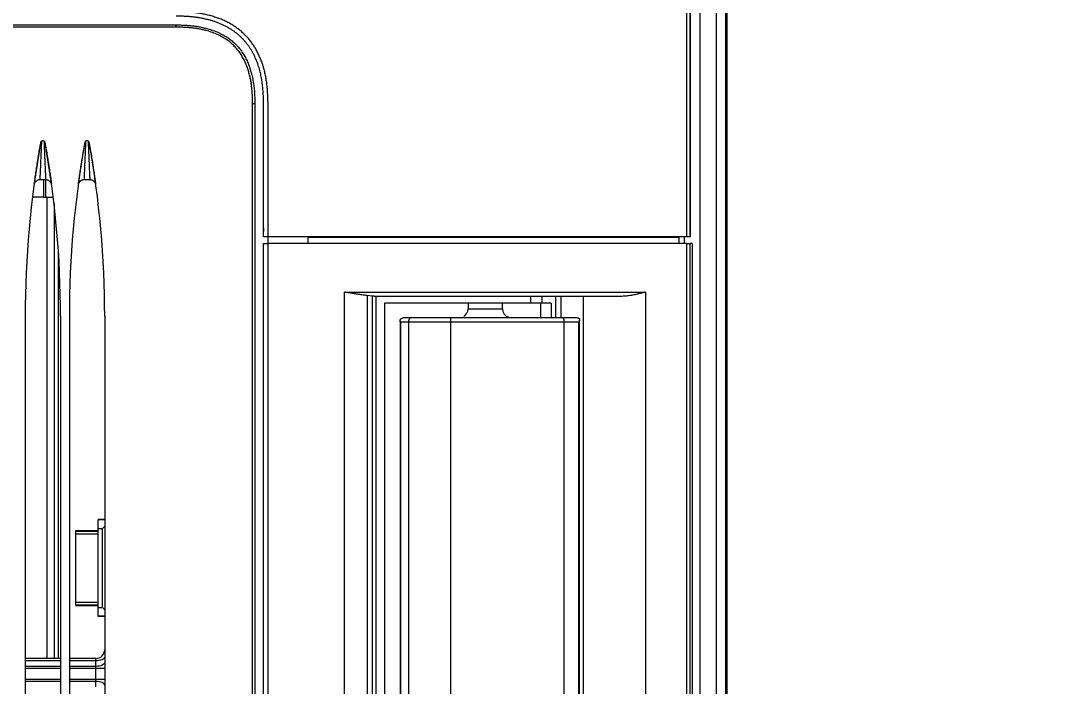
# Model space of a CAD drawing. Header units: metres. Extents: x -101133.8 to -101066.7, y -24899.3 to -24824.7.
# Drawn here: x -101102.6795 to -101102.4441, y -24833.5643 to -24833.4136 of the extents above; entities that cross this region are included whole.
import ezdxf

# ---------------------------------------------------------------- set-up
doc = ezdxf.new("R2010")
doc.units = ezdxf.units.M
doc.header["$LTSCALE"] = 0.2
doc.header["$PDSIZE"] = -5
doc.layers.add('CMT-COTATION DIVERS', color=1, linetype='Continuous')
doc.layers.add('CMT-CVC-MATERIEL', color=30, linetype='Continuous')
doc.styles.get("Standard").update_dxf_attribs({"font": 'arial.ttf'})
doc.dimstyles.get("Standard").update_dxf_attribs({"dimtxt": 0.18, "dimasz": 0.18, "dimexe": 0.18, "dimexo": 0.0625, "dimgap": 0.09, "dimtad": 0, "dimtih": 1, "dimtoh": 1, "dimdec": 4, "dimzin": 0, "dimdsep": 46, "dimtxsty": 'Standard', "dimcen": 0.09, "dimadec": 0, "dimazin": 0, "dimtfac": 1, "dimtdec": 4, "dimtofl": 0, "dimtmove": 0, "dimatfit": 3, "dimfxl": 1, "dimtolj": 1, "dimtzin": 0, "dimarcsym": 0})

# ---------------------------------------------------------------- blocks, each defined once
blk = doc.blocks.new('Cassette 600x600')
at = {"linetype": 'Continuous', "lineweight": 13}
for p, q in [((-20078.23, 72.81), (-20078.23, 443.21)), ((-20077.73, 443.21), (-20077.73, 72.81)), ((-20143.73, 107.01), (-20417.73, 107.01)), ((-20226.44, 99.01), (-20226.44, 107.01)), ((-20225.99, 99.01), (-20225.99, 107.01)), ((-20223.47, 99.01), (-20223.47, 107.01)), ((-20223.02, 99.01), (-20223.02, 107.01)), ((-20221.78, 99.01), (-20221.78, 107.01)), ((-20221.23, 99.01), (-20221.23, 107.01)), ((-20116.73, 102.83), (-20116.73, 105.36)), ((-20112.74, 103.7), (-20112.73, 103.53)), ((-20112.23, 104.73), (-20112.23, 104.76)), ((-20105.73, 103.7), (-20105.73, 103.74)), ((-20116.73, 102.1), (-20221.23, 102.1)), ((-20112.73, 102.83), (-20116.73, 102.83)), ((-20116.73, 102.83), (-20116.73, 102.42)), ((-20116.73, 102.42), (-20116.73, 100.65)), ((-20112.73, 102.42), (-20116.73, 102.42)), ((-20112.73, 102.48), (-20112.74, 102.31)), ((-20105.73, 102.27), (-20105.73, 102.31)), ((-20143.73, 99.01), (-20417.73, 99.01)), ((-20118.18, 100.48), (-20221.23, 100.48)), ((-20128.82, 99.51), (-20221.23, 99.51)), ((-20143.73, 97.01), (-20417.73, 97.01)), ((-20226.44, 91.01), (-20226.44, 97.01)), ((-20225.99, 91.01), (-20225.99, 97.01)), ((-20223.47, 91.01), (-20223.47, 97.01)), ((-20223.02, 91.01), (-20223.02, 97.01)), ((-20221.78, 91.01), (-20221.78, 97.01)), ((-20221.23, 91.01), (-20221.23, 97.01)), ((-20209.23, 95.54), (-20192.23, 95.54)), ((-20209.23, 95.54), (-20209.23, 90.51)), ((-20209.05, 95.54), (-20209.05, 90.51)), ((-20208.48, 95.54), (-20208.48, 90.51)), ((-20192.98, 95.54), (-20192.98, 90.51)), ((-20192.41, 95.54), (-20192.41, 90.51)), ((-20192.23, 95.54), (-20192.23, 90.51)), ((-20112.74, 93.7), (-20112.73, 93.53)), ((-20112.73, 92.48), (-20112.74, 92.31)), ((-20105.73, 93.7), (-20105.73, 93.74)), ((-20105.73, 92.27), (-20105.73, 92.31)), ((-20227.68, 91.01), (-20226.44, 91.01)), ((-20226.84, 89.34), (-20226.7, 89.59)), ((-20226.7, 89.59), (-20226.59, 89.89)), ((-20226.59, 89.89), (-20226.51, 90.24)), ((-20226.51, 90.24), (-20226.46, 90.61)), ((-20226.46, 90.61), (-20226.44, 91.01)), ((-20226.44, 91.01), (-20225.99, 91.01)), ((-20225.99, 89.01), (-20225.99, 91.01)), ((-20225.99, 91.01), (-20223.47, 91.01)), ((-20223.47, 89.01), (-20223.47, 91.01)), ((-20223.47, 91.01), (-20223.02, 91.01)), ((-20223.02, 91.01), (-20221.78, 91.01)), ((-20223, 90.61), (-20223.02, 91.01)), ((-20222.95, 90.24), (-20223, 90.61)), ((-20222.87, 89.89), (-20222.95, 90.24)), ((-20222.76, 89.59), (-20222.87, 89.89)), ((-20222.62, 89.34), (-20222.76, 89.59)), ((-20221.78, 91.01), (-20221.23, 91.01)), ((-20221.77, 90.61), (-20221.78, 91.01)), ((-20221.71, 90.24), (-20221.77, 90.61)), ((-20221.63, 89.89), (-20221.71, 90.24)), ((-20221.52, 89.59), (-20221.63, 89.89)), ((-20221.39, 89.34), (-20221.52, 89.59)), ((-20211.73, 90.51), (-20209.23, 90.51)), ((-20211.73, 89.01), (-20211.73, 90.51)), ((-20211.63, 89.01), (-20211.63, 90.51)), ((-20210.18, 89.01), (-20209.66, 89.53)), ((-20209.66, 90.51), (-20209.66, 89.53)), ((-20209.66, 89.53), (-20191.8, 89.53)), ((-20209.23, 90.51), (-20209.05, 90.51)), ((-20209.05, 90.51), (-20208.48, 90.51)), ((-20208.48, 90.51), (-20192.98, 90.51)), ((-20192.98, 90.51), (-20192.41, 90.51)), ((-20192.41, 90.51), (-20192.23, 90.51)), ((-20192.23, 90.51), (-20189.73, 90.51)), ((-20191.8, 90.51), (-20191.8, 89.53)), ((-20191.8, 89.53), (-20191.28, 89.01)), ((-20189.83, 89.01), (-20189.83, 90.51)), ((-20189.73, 89.01), (-20189.73, 90.51)), ((-20143.73, 89.01), (-20417.73, 89.01)), ((-20227.34, 89.01), (-20227.16, 89.04)), ((-20227.16, 89.04), (-20226.99, 89.16)), ((-20226.99, 89.16), (-20226.84, 89.34)), ((-20222.47, 89.16), (-20222.62, 89.34)), ((-20222.3, 89.04), (-20222.47, 89.16)), ((-20222.12, 89.01), (-20222.3, 89.04)), ((-20221.23, 89.16), (-20221.39, 89.34)), ((-20221.06, 89.04), (-20221.23, 89.16)), ((-20220.89, 89.01), (-20221.06, 89.04)), ((-20078.23, 72.81), (-20077.73, 72.81)), ((-20465.93, 55.51), (-20095.53, 55.51)), ((-20095.53, 55.01), (-20465.93, 55.01)), ((-20095.53, 55.51), (-20095.53, 55.01)), ((-20434.23, 53.01), (-20127.23, 53.01)), ((-20434.23, 52.01), (-20127.23, 52.01)), ((-20127.23, 53.01), (-20127.23, 52.01)), ((-20127.23, -42.83), (-20127.23, 52.01)), ((-20127.23, 52.01), (-20125.73, 52.01)), ((-20125.73, 52.01), (-20125.73, 53.01)), ((-20125.73, 53.01), (-20116.53, 53.01)), ((-20125.73, 52.01), (-20095.53, 52.01)), ((-20125.73, -42.83), (-20125.73, 52.01)), ((-20123.73, 53.01), (-20124.51, 53.01)), ((-20116.53, 53.01), (-20095.53, 53.01)), ((-20125.83, 43.01), (-20127.23, 43.01)), ((-20125.83, 43.01), (-20125.83, -40.99)), ((-20423.23, 34.66), (-20138.23, 34.66)), ((-20138.23, 34.66), (-20138.23, -33.48)), ((-20139.04, 29.53), (-20422.42, 29.53)), ((-20422.32, 28.38), (-20139.14, 28.38)), ((-20139.14, 28.38), (-20139.04, 29.53)), ((-20139.23, 27.61), (-20422.23, 27.61)), ((-20139.23, -27.9), (-20139.23, 27.75)), ((-20140.73, 25.61), (-20420.73, 25.61)), ((-20140.73, -7.53), (-20140.73, 25.61)), ((-20144.77, 22.09), (-20416.69, 22.09)), ((-20145.03, 22.05), (-20416.43, 22.05)), ((-20145.03, 20.21), (-20145.03, 22.05)), ((-20144.04, 21.38), (-20144.03, 21.2)), ((-20144.03, 21.2), (-20144.03, 19.6)), ((-20145.03, 20.21), (-20416.43, 20.21)), ((-20145.03, 10.71), (-20145.03, 20.21)), ((-20144.03, 19.6), (-20144.03, 10.67)), ((-20145.03, 10.71), (-20416.43, 10.71)), ((-20145.03, -14.99), (-20145.03, 10.71)), ((-20144.03, 10.67), (-20144.03, -14.7)), ((-20140.73, 6.71), (-20142.03, 6.71)), ((-20142.03, 6.71), (-20142.03, -1.09)), ((-20142.03, -1.09), (-20140.73, -1.09)), ((-20140.73, -9.99), (-20140.73, -7.53)), ((-20140.73, -7.53), (-20139.23, -7.53)), ((-20140.73, -9.69), (-20144.03, -9.69)), ((-20139.23, -9.99), (-20140.73, -9.99)), ((-20140.73, -12.11), (-20140.73, -9.99)), ((-20140.73, -12.11), (-20144.03, -12.11)), ((-20139.23, -13.09), (-20144.03, -13.09)), ((-20145.03, -14.99), (-20416.43, -14.99)), ((-20145.03, -18.37), (-20145.03, -14.99)), ((-20139.23, -14.26), (-20144.03, -14.26)), ((-20144.03, -14.7), (-20144.03, -17.85)), ((-20416.95, -18.53), (-20144.51, -18.53)), ((-20416.43, -18.37), (-20145.03, -18.37)), ((-20144.03, -17.85), (-20144.04, -18.07)), ((-20422.23, -19.44), (-20139.23, -19.44)), ((-20138.23, -33.48), (-20423.23, -33.48)), ((-20125.83, -40.99), (-20127.23, -40.99)), ((-20127.23, -42.3), (-20125.73, -42.3)), ((-20125.73, -40.99), (-20125.83, -40.99)), ((-20434.23, -42.83), (-20127.23, -42.83)), ((-20127.23, -43.54), (-20434.23, -43.54)), ((-20127.23, -44), (-20434.23, -44)), ((-20127.23, -42.83), (-20127.23, -43.54)), ((-20127.23, -44), (-20127.23, -43.54)), ((-20125.73, -42.83), (-19988.84, -42.83)), ((-20125.73, -43.54), (-20125.73, -42.83)), ((-19988.84, -43.54), (-20125.73, -43.54)), ((-20125.73, -43.69), (-20125.73, -43.54)), ((-20125.73, -43.69), (-19987.53, -43.69)), ((-19987.53, -45.76), (-20573.93, -45.76)), ((-20573.93, -49.58), (-19987.53, -49.58)), ((-19987.53, -51.6), (-20573.93, -51.6)), ((-20573.93, -51.99), (-19987.53, -51.99))]:
    blk.add_line(p, q, dxfattribs=at)
for centre, radius, start, end in [((-20143.73, -115.49), 222.5, 79.8125, 90), ((-20143.73, 321.51), 222.5, 270, 280.1875), ((-20104.46, 103.01), 0.5, 280.1875, 79.8125), ((-20143.73, -125.49), 222.5, 79.8125, 90), ((-20143.73, 311.51), 222.5, 270, 280.1875), ((-20104.46, 93.01), 0.5, 280.1875, 79.8125), ((-20219.23, 91.01), 2, 180, 270), ((-20144.78, 3.31), 7.4, 84.1787, 91.9347), ((-20142.03, 8.71), 2, 210.8445, 270), ((-20142.03, -3.09), 2, 90, 163.2061)]:
    blk.add_arc(centre, radius, start, end, dxfattribs=at)
for points, knots in [([(-20113.74, 104.95), (-20113.73, 104.94), (-20113.72, 104.94), (-20113.72, 104.94), (-20113.71, 104.93), (-20113.7, 104.93), (-20113.69, 104.93), (-20113.68, 104.92), (-20113.68, 104.92), (-20113.67, 104.92), (-20113.66, 104.92), (-20113.65, 104.91), (-20113.65, 104.91), (-20113.62, 104.9), (-20113.59, 104.88), (-20113.56, 104.87), (-20113.53, 104.85), (-20113.5, 104.84), (-20113.48, 104.82), (-20113.45, 104.81), (-20113.42, 104.79), (-20113.4, 104.77), (-20113.37, 104.76), (-20113.35, 104.74), (-20113.32, 104.72), (-20113.29, 104.7), (-20113.26, 104.67), (-20113.23, 104.64), (-20113.19, 104.61), (-20113.17, 104.59), (-20113.14, 104.56), (-20113.11, 104.53), (-20113.09, 104.5), (-20113.06, 104.47), (-20113.04, 104.44), (-20113.02, 104.41), (-20112.99, 104.38), (-20112.97, 104.34), (-20112.94, 104.29), (-20112.91, 104.24), (-20112.89, 104.2), (-20112.86, 104.15), (-20112.85, 104.11), (-20112.83, 104.06), (-20112.81, 104.02), (-20112.8, 103.97), (-20112.78, 103.92), (-20112.77, 103.87), (-20112.76, 103.83), (-20112.76, 103.82), (-20112.76, 103.81), (-20112.76, 103.8), (-20112.75, 103.79), (-20112.75, 103.78), (-20112.75, 103.77), (-20112.75, 103.76), (-20112.75, 103.74), (-20112.74, 103.73), (-20112.74, 103.72), (-20112.74, 103.71), (-20112.74, 103.7)], [0, 0, 0, 0, 1, 1, 1, 2, 2, 2, 3, 3, 3, 4, 4, 4, 5, 5, 5, 6, 6, 6, 7, 7, 7, 8, 8, 8, 9, 9, 9, 10, 10, 10, 11, 11, 11, 12, 12, 12, 13, 13, 13, 14, 14, 14, 15, 15, 15, 16, 16, 16, 17, 17, 17, 18, 18, 18, 19, 19, 19, 20, 20, 20, 20]), ([(-20113.74, 104.95), (-20113.53, 104.92), (-20113.32, 104.89), (-20113.11, 104.86), (-20112.9, 104.83), (-20112.7, 104.8), (-20112.49, 104.77), (-20112.28, 104.74), (-20112.06, 104.71), (-20111.86, 104.68), (-20111.65, 104.65), (-20111.45, 104.62), (-20111.23, 104.59), (-20111.01, 104.56), (-20110.77, 104.52), (-20110.53, 104.48), (-20110.29, 104.45), (-20110.06, 104.41), (-20109.83, 104.38), (-20109.59, 104.34), (-20109.36, 104.3), (-20109.13, 104.27), (-20108.89, 104.23), (-20108.66, 104.19), (-20108.43, 104.15), (-20108.19, 104.12), (-20107.96, 104.08), (-20107.73, 104.04), (-20107.49, 104), (-20107.26, 103.96), (-20107.03, 103.92), (-20106.8, 103.89), (-20106.57, 103.85), (-20106.33, 103.81), (-20106.08, 103.76), (-20105.82, 103.72), (-20105.63, 103.68), (-20105.48, 103.66), (-20105.38, 103.64), (-20105.27, 103.62), (-20105.16, 103.6), (-20105.04, 103.58), (-20104.92, 103.56), (-20104.8, 103.54), (-20104.68, 103.52), (-20104.56, 103.5), (-20104.44, 103.47), (-20104.32, 103.45), (-20104.2, 103.43)], [0, 0, 0, 0, 1, 1, 1, 2, 2, 2, 3, 3, 3, 4, 4, 4, 5, 5, 5, 6, 6, 6, 7, 7, 7, 8, 8, 8, 9, 9, 9, 10, 10, 10, 11, 11, 11, 12, 12, 12, 13, 13, 13, 14, 14, 14, 15, 15, 15, 16, 16, 16, 16]), ([(-20104.09, 103.33), (-20104.45, 103.35), (-20104.81, 103.36), (-20105.17, 103.37), (-20105.53, 103.39), (-20105.89, 103.4), (-20106.25, 103.42), (-20106.61, 103.43), (-20106.97, 103.45), (-20107.33, 103.46), (-20107.69, 103.48), (-20108.05, 103.49), (-20108.41, 103.51), (-20108.77, 103.52), (-20109.13, 103.54), (-20109.49, 103.56), (-20109.85, 103.57), (-20110.21, 103.59), (-20110.57, 103.6), (-20110.94, 103.62), (-20111.3, 103.64), (-20111.66, 103.65), (-20112.02, 103.67), (-20112.38, 103.68), (-20112.74, 103.7)], [0, 0, 0, 0, 1, 1, 1, 2, 2, 2, 3, 3, 3, 4, 4, 4, 5, 5, 5, 6, 6, 6, 7, 7, 7, 8, 8, 8, 8]), ([(-20104.2, 102.58), (-20104.32, 102.56), (-20104.44, 102.54), (-20104.56, 102.51), (-20104.68, 102.49), (-20104.8, 102.47), (-20104.92, 102.45), (-20105.04, 102.43), (-20105.16, 102.41), (-20105.27, 102.39), (-20105.38, 102.37), (-20105.48, 102.35), (-20105.63, 102.33), (-20105.82, 102.29), (-20106.08, 102.25), (-20106.33, 102.2), (-20106.57, 102.16), (-20106.8, 102.12), (-20107.03, 102.09), (-20107.26, 102.05), (-20107.49, 102.01), (-20107.73, 101.97), (-20107.96, 101.93), (-20108.19, 101.89), (-20108.43, 101.86), (-20108.66, 101.82), (-20108.89, 101.78), (-20109.13, 101.74), (-20109.36, 101.71), (-20109.59, 101.67), (-20109.83, 101.63), (-20110.06, 101.6), (-20110.29, 101.56), (-20110.53, 101.53), (-20110.77, 101.49), (-20111.01, 101.45), (-20111.23, 101.42), (-20111.45, 101.39), (-20111.65, 101.36), (-20111.86, 101.33), (-20112.06, 101.3), (-20112.28, 101.27), (-20112.49, 101.24), (-20112.7, 101.21), (-20112.9, 101.18), (-20113.11, 101.15), (-20113.32, 101.12), (-20113.53, 101.09), (-20113.74, 101.06)], [0, 0, 0, 0, 1, 1, 1, 2, 2, 2, 3, 3, 3, 4, 4, 4, 5, 5, 5, 6, 6, 6, 7, 7, 7, 8, 8, 8, 9, 9, 9, 10, 10, 10, 11, 11, 11, 12, 12, 12, 13, 13, 13, 14, 14, 14, 15, 15, 15, 16, 16, 16, 16]), ([(-20112.74, 102.31), (-20112.75, 102.28), (-20112.75, 102.25), (-20112.76, 102.22), (-20112.76, 102.19), (-20112.77, 102.16), (-20112.78, 102.12), (-20112.79, 102.09), (-20112.79, 102.06), (-20112.8, 102.03), (-20112.81, 102), (-20112.82, 101.97), (-20112.83, 101.94), (-20112.84, 101.9), (-20112.86, 101.86), (-20112.88, 101.82), (-20112.9, 101.78), (-20112.92, 101.75), (-20112.94, 101.71), (-20112.97, 101.67), (-20112.99, 101.64), (-20113.02, 101.6), (-20113.05, 101.56), (-20113.08, 101.52), (-20113.11, 101.49), (-20113.13, 101.46), (-20113.15, 101.44), (-20113.18, 101.41), (-20113.2, 101.39), (-20113.23, 101.36), (-20113.26, 101.34), (-20113.28, 101.31), (-20113.31, 101.29), (-20113.34, 101.27), (-20113.38, 101.25), (-20113.41, 101.23), (-20113.44, 101.21), (-20113.47, 101.19), (-20113.49, 101.18), (-20113.51, 101.17), (-20113.53, 101.16), (-20113.56, 101.14), (-20113.59, 101.13), (-20113.61, 101.12), (-20113.64, 101.11), (-20113.66, 101.1), (-20113.69, 101.09), (-20113.71, 101.08), (-20113.74, 101.06)], [0, 0, 0, 0, 1, 1, 1, 2, 2, 2, 3, 3, 3, 4, 4, 4, 5, 5, 5, 6, 6, 6, 7, 7, 7, 8, 8, 8, 9, 9, 9, 10, 10, 10, 11, 11, 11, 12, 12, 12, 13, 13, 13, 14, 14, 14, 15, 15, 15, 16, 16, 16, 16]), ([(-20112.74, 102.31), (-20112.38, 102.33), (-20112.02, 102.34), (-20111.66, 102.36), (-20111.3, 102.37), (-20110.94, 102.39), (-20110.57, 102.41), (-20110.21, 102.42), (-20109.85, 102.44), (-20109.49, 102.45), (-20109.13, 102.47), (-20108.77, 102.49), (-20108.41, 102.5), (-20108.05, 102.52), (-20107.69, 102.53), (-20107.33, 102.55), (-20106.97, 102.56), (-20106.61, 102.58), (-20106.25, 102.59), (-20105.89, 102.61), (-20105.53, 102.62), (-20105.17, 102.64), (-20104.81, 102.65), (-20104.45, 102.66), (-20104.09, 102.68)], [0, 0, 0, 0, 1, 1, 1, 2, 2, 2, 3, 3, 3, 4, 4, 4, 5, 5, 5, 6, 6, 6, 7, 7, 7, 8, 8, 8, 8]), ([(-20112.73, 103.53), (-20112.73, 103.51), (-20112.73, 103.49), (-20112.73, 103.47), (-20112.73, 103.45), (-20112.73, 103.42), (-20112.73, 103.4), (-20112.73, 103.38), (-20112.73, 103.36), (-20112.73, 103.34), (-20112.73, 103.32), (-20112.73, 103.3), (-20112.73, 103.28), (-20112.73, 103.26), (-20112.73, 103.23), (-20112.73, 103.21), (-20112.73, 103.19), (-20112.73, 103.17), (-20112.73, 103.14), (-20112.73, 103.12), (-20112.73, 103.1), (-20112.73, 103.07), (-20112.73, 103.05), (-20112.73, 103.03), (-20112.73, 103.01), (-20112.73, 102.98), (-20112.73, 102.96), (-20112.73, 102.94), (-20112.73, 102.91), (-20112.73, 102.89), (-20112.73, 102.87), (-20112.73, 102.85), (-20112.73, 102.82), (-20112.73, 102.8), (-20112.73, 102.78), (-20112.73, 102.76), (-20112.73, 102.73), (-20112.73, 102.71), (-20112.73, 102.69), (-20112.73, 102.67), (-20112.73, 102.65), (-20112.73, 102.63), (-20112.73, 102.61), (-20112.73, 102.59), (-20112.73, 102.57), (-20112.73, 102.54), (-20112.73, 102.52), (-20112.73, 102.5), (-20112.73, 102.48)], [0, 0, 0, 0, 1, 1, 1, 2, 2, 2, 3, 3, 3, 4, 4, 4, 5, 5, 5, 6, 6, 6, 7, 7, 7, 8, 8, 8, 9, 9, 9, 10, 10, 10, 11, 11, 11, 12, 12, 12, 13, 13, 13, 14, 14, 14, 15, 15, 15, 16, 16, 16, 16]), ([(-20113.74, 94.95), (-20113.73, 94.94), (-20113.72, 94.94), (-20113.72, 94.94), (-20113.71, 94.93), (-20113.7, 94.93), (-20113.69, 94.93), (-20113.68, 94.92), (-20113.68, 94.92), (-20113.67, 94.92), (-20113.66, 94.92), (-20113.65, 94.91), (-20113.65, 94.91), (-20113.62, 94.9), (-20113.59, 94.88), (-20113.56, 94.87), (-20113.53, 94.85), (-20113.5, 94.84), (-20113.48, 94.82), (-20113.45, 94.81), (-20113.42, 94.79), (-20113.4, 94.77), (-20113.37, 94.76), (-20113.35, 94.74), (-20113.32, 94.72), (-20113.29, 94.7), (-20113.26, 94.67), (-20113.23, 94.64), (-20113.19, 94.61), (-20113.17, 94.59), (-20113.14, 94.56), (-20113.11, 94.53), (-20113.09, 94.5), (-20113.06, 94.47), (-20113.04, 94.44), (-20113.02, 94.41), (-20112.99, 94.38), (-20112.97, 94.34), (-20112.94, 94.29), (-20112.91, 94.24), (-20112.89, 94.2), (-20112.86, 94.15), (-20112.85, 94.11), (-20112.83, 94.06), (-20112.81, 94.02), (-20112.8, 93.97), (-20112.78, 93.92), (-20112.77, 93.87), (-20112.76, 93.83), (-20112.76, 93.82), (-20112.76, 93.81), (-20112.76, 93.8), (-20112.75, 93.79), (-20112.75, 93.78), (-20112.75, 93.77), (-20112.75, 93.76), (-20112.75, 93.74), (-20112.74, 93.73), (-20112.74, 93.72), (-20112.74, 93.71), (-20112.74, 93.7)], [0, 0, 0, 0, 1, 1, 1, 2, 2, 2, 3, 3, 3, 4, 4, 4, 5, 5, 5, 6, 6, 6, 7, 7, 7, 8, 8, 8, 9, 9, 9, 10, 10, 10, 11, 11, 11, 12, 12, 12, 13, 13, 13, 14, 14, 14, 15, 15, 15, 16, 16, 16, 17, 17, 17, 18, 18, 18, 19, 19, 19, 20, 20, 20, 20]), ([(-20113.74, 94.95), (-20113.53, 94.92), (-20113.32, 94.89), (-20113.11, 94.86), (-20112.9, 94.83), (-20112.7, 94.8), (-20112.49, 94.77), (-20112.28, 94.74), (-20112.06, 94.71), (-20111.86, 94.68), (-20111.65, 94.65), (-20111.45, 94.62), (-20111.23, 94.59), (-20111.01, 94.56), (-20110.77, 94.52), (-20110.53, 94.48), (-20110.29, 94.45), (-20110.06, 94.41), (-20109.83, 94.38), (-20109.59, 94.34), (-20109.36, 94.3), (-20109.13, 94.27), (-20108.89, 94.23), (-20108.66, 94.19), (-20108.43, 94.15), (-20108.19, 94.12), (-20107.96, 94.08), (-20107.73, 94.04), (-20107.49, 94), (-20107.26, 93.96), (-20107.03, 93.92), (-20106.8, 93.89), (-20106.57, 93.85), (-20106.33, 93.81), (-20106.08, 93.76), (-20105.82, 93.72), (-20105.63, 93.68), (-20105.48, 93.66), (-20105.38, 93.64), (-20105.27, 93.62), (-20105.16, 93.6), (-20105.04, 93.58), (-20104.92, 93.56), (-20104.8, 93.54), (-20104.68, 93.52), (-20104.56, 93.5), (-20104.44, 93.47), (-20104.32, 93.45), (-20104.2, 93.43)], [0, 0, 0, 0, 1, 1, 1, 2, 2, 2, 3, 3, 3, 4, 4, 4, 5, 5, 5, 6, 6, 6, 7, 7, 7, 8, 8, 8, 9, 9, 9, 10, 10, 10, 11, 11, 11, 12, 12, 12, 13, 13, 13, 14, 14, 14, 15, 15, 15, 16, 16, 16, 16]), ([(-20104.2, 92.58), (-20104.32, 92.56), (-20104.44, 92.54), (-20104.56, 92.51), (-20104.68, 92.49), (-20104.8, 92.47), (-20104.92, 92.45), (-20105.04, 92.43), (-20105.16, 92.41), (-20105.27, 92.39), (-20105.38, 92.37), (-20105.48, 92.35), (-20105.63, 92.33), (-20105.82, 92.29), (-20106.08, 92.25), (-20106.33, 92.2), (-20106.57, 92.16), (-20106.8, 92.12), (-20107.03, 92.09), (-20107.26, 92.05), (-20107.49, 92.01), (-20107.73, 91.97), (-20107.96, 91.93), (-20108.19, 91.89), (-20108.43, 91.86), (-20108.66, 91.82), (-20108.89, 91.78), (-20109.13, 91.74), (-20109.36, 91.71), (-20109.59, 91.67), (-20109.83, 91.63), (-20110.06, 91.6), (-20110.29, 91.56), (-20110.53, 91.53), (-20110.77, 91.49), (-20111.01, 91.45), (-20111.23, 91.42), (-20111.45, 91.39), (-20111.65, 91.36), (-20111.86, 91.33), (-20112.06, 91.3), (-20112.28, 91.27), (-20112.49, 91.24), (-20112.7, 91.21), (-20112.9, 91.18), (-20113.11, 91.15), (-20113.32, 91.12), (-20113.53, 91.09), (-20113.74, 91.06)], [0, 0, 0, 0, 1, 1, 1, 2, 2, 2, 3, 3, 3, 4, 4, 4, 5, 5, 5, 6, 6, 6, 7, 7, 7, 8, 8, 8, 9, 9, 9, 10, 10, 10, 11, 11, 11, 12, 12, 12, 13, 13, 13, 14, 14, 14, 15, 15, 15, 16, 16, 16, 16]), ([(-20112.74, 92.31), (-20112.75, 92.28), (-20112.75, 92.25), (-20112.76, 92.22), (-20112.76, 92.19), (-20112.77, 92.16), (-20112.78, 92.12), (-20112.79, 92.09), (-20112.79, 92.06), (-20112.8, 92.03), (-20112.81, 92), (-20112.82, 91.97), (-20112.83, 91.94), (-20112.84, 91.9), (-20112.86, 91.86), (-20112.88, 91.82), (-20112.9, 91.78), (-20112.92, 91.75), (-20112.94, 91.71), (-20112.97, 91.67), (-20112.99, 91.64), (-20113.02, 91.6), (-20113.05, 91.56), (-20113.08, 91.52), (-20113.11, 91.49), (-20113.13, 91.46), (-20113.15, 91.44), (-20113.18, 91.41), (-20113.2, 91.39), (-20113.23, 91.36), (-20113.26, 91.34), (-20113.28, 91.31), (-20113.31, 91.29), (-20113.34, 91.27), (-20113.38, 91.25), (-20113.41, 91.23), (-20113.44, 91.21), (-20113.47, 91.19), (-20113.49, 91.18), (-20113.51, 91.17), (-20113.53, 91.16), (-20113.56, 91.14), (-20113.59, 91.13), (-20113.61, 91.12), (-20113.64, 91.11), (-20113.66, 91.1), (-20113.69, 91.09), (-20113.71, 91.08), (-20113.74, 91.06)], [0, 0, 0, 0, 1, 1, 1, 2, 2, 2, 3, 3, 3, 4, 4, 4, 5, 5, 5, 6, 6, 6, 7, 7, 7, 8, 8, 8, 9, 9, 9, 10, 10, 10, 11, 11, 11, 12, 12, 12, 13, 13, 13, 14, 14, 14, 15, 15, 15, 16, 16, 16, 16]), ([(-20104.09, 93.33), (-20104.45, 93.35), (-20104.81, 93.36), (-20105.17, 93.37), (-20105.53, 93.39), (-20105.89, 93.4), (-20106.25, 93.42), (-20106.61, 93.43), (-20106.97, 93.45), (-20107.33, 93.46), (-20107.69, 93.48), (-20108.05, 93.49), (-20108.41, 93.51), (-20108.77, 93.52), (-20109.13, 93.54), (-20109.49, 93.56), (-20109.85, 93.57), (-20110.21, 93.59), (-20110.57, 93.6), (-20110.94, 93.62), (-20111.3, 93.64), (-20111.66, 93.65), (-20112.02, 93.67), (-20112.38, 93.68), (-20112.74, 93.7)], [0, 0, 0, 0, 1, 1, 1, 2, 2, 2, 3, 3, 3, 4, 4, 4, 5, 5, 5, 6, 6, 6, 7, 7, 7, 8, 8, 8, 8]), ([(-20112.74, 92.31), (-20112.38, 92.33), (-20112.02, 92.34), (-20111.66, 92.36), (-20111.3, 92.37), (-20110.94, 92.39), (-20110.57, 92.41), (-20110.21, 92.42), (-20109.85, 92.44), (-20109.49, 92.45), (-20109.13, 92.47), (-20108.77, 92.49), (-20108.41, 92.5), (-20108.05, 92.52), (-20107.69, 92.53), (-20107.33, 92.55), (-20106.97, 92.56), (-20106.61, 92.58), (-20106.25, 92.59), (-20105.89, 92.61), (-20105.53, 92.62), (-20105.17, 92.64), (-20104.81, 92.65), (-20104.45, 92.66), (-20104.09, 92.68)], [0, 0, 0, 0, 1, 1, 1, 2, 2, 2, 3, 3, 3, 4, 4, 4, 5, 5, 5, 6, 6, 6, 7, 7, 7, 8, 8, 8, 8]), ([(-20112.73, 93.53), (-20112.73, 93.51), (-20112.73, 93.49), (-20112.73, 93.47), (-20112.73, 93.45), (-20112.73, 93.42), (-20112.73, 93.4), (-20112.73, 93.38), (-20112.73, 93.36), (-20112.73, 93.34), (-20112.73, 93.32), (-20112.73, 93.3), (-20112.73, 93.28), (-20112.73, 93.26), (-20112.73, 93.23), (-20112.73, 93.21), (-20112.73, 93.19), (-20112.73, 93.17), (-20112.73, 93.14), (-20112.73, 93.12), (-20112.73, 93.1), (-20112.73, 93.07), (-20112.73, 93.05), (-20112.73, 93.03), (-20112.73, 93.01), (-20112.73, 92.98), (-20112.73, 92.96), (-20112.73, 92.94), (-20112.73, 92.91), (-20112.73, 92.89), (-20112.73, 92.87), (-20112.73, 92.85), (-20112.73, 92.82), (-20112.73, 92.8), (-20112.73, 92.78), (-20112.73, 92.76), (-20112.73, 92.73), (-20112.73, 92.71), (-20112.73, 92.69), (-20112.73, 92.67), (-20112.73, 92.65), (-20112.73, 92.63), (-20112.73, 92.61), (-20112.73, 92.59), (-20112.73, 92.57), (-20112.73, 92.54), (-20112.73, 92.52), (-20112.73, 92.5), (-20112.73, 92.48)], [0, 0, 0, 0, 1, 1, 1, 2, 2, 2, 3, 3, 3, 4, 4, 4, 5, 5, 5, 6, 6, 6, 7, 7, 7, 8, 8, 8, 9, 9, 9, 10, 10, 10, 11, 11, 11, 12, 12, 12, 13, 13, 13, 14, 14, 14, 15, 15, 15, 16, 16, 16, 16]), ([(-20095.53, 55.51), (-20095.21, 55.51), (-20094.89, 55.52), (-20094.57, 55.53), (-20094.24, 55.55), (-20093.92, 55.56), (-20093.6, 55.57), (-20093.28, 55.59), (-20092.96, 55.61), (-20092.64, 55.64), (-20092.32, 55.66), (-20092, 55.69), (-20091.68, 55.73), (-20091.36, 55.77), (-20091.04, 55.81), (-20090.73, 55.86), (-20090.41, 55.91), (-20090.09, 55.97), (-20089.78, 56.04), (-20089.47, 56.1), (-20089.17, 56.17), (-20088.84, 56.26), (-20088.52, 56.35), (-20088.17, 56.45), (-20087.92, 56.53), (-20087.71, 56.6), (-20087.56, 56.65), (-20087.4, 56.7), (-20087.24, 56.76), (-20087.06, 56.83), (-20086.89, 56.89), (-20086.72, 56.96), (-20086.55, 57.03), (-20086.38, 57.1), (-20086.22, 57.17), (-20086.05, 57.25), (-20085.88, 57.33), (-20085.72, 57.41), (-20085.56, 57.49), (-20085.4, 57.57), (-20085.23, 57.66), (-20085.07, 57.74), (-20084.92, 57.84), (-20084.76, 57.93), (-20084.6, 58.02), (-20084.45, 58.12), (-20084.3, 58.22), (-20084.15, 58.32), (-20084, 58.42), (-20083.85, 58.53), (-20083.7, 58.64), (-20083.55, 58.75), (-20083.41, 58.86), (-20083.27, 58.98), (-20083.13, 59.1), (-20082.99, 59.22), (-20082.85, 59.34), (-20082.71, 59.47), (-20082.58, 59.59), (-20082.45, 59.72), (-20082.32, 59.86), (-20082.19, 59.99), (-20082.07, 60.12), (-20081.95, 60.26), (-20081.83, 60.4), (-20081.71, 60.54), (-20081.59, 60.68), (-20081.48, 60.83), (-20081.36, 60.98), (-20081.26, 61.12), (-20081.15, 61.27), (-20081.05, 61.41), (-20080.94, 61.57), (-20080.84, 61.74), (-20080.72, 61.91), (-20080.62, 62.09), (-20080.51, 62.27), (-20080.42, 62.44), (-20080.32, 62.62), (-20080.23, 62.8), (-20080.14, 62.98), (-20080.05, 63.16), (-20079.96, 63.35), (-20079.88, 63.53), (-20079.8, 63.72), (-20079.72, 63.91), (-20079.64, 64.1), (-20079.57, 64.28), (-20079.5, 64.47), (-20079.43, 64.66), (-20079.37, 64.86), (-20079.3, 65.05), (-20079.24, 65.25), (-20079.18, 65.44), (-20079.12, 65.62), (-20079.08, 65.79), (-20079.01, 66.02), (-20078.95, 66.26), (-20078.88, 66.56), (-20078.81, 66.85), (-20078.75, 67.14), (-20078.69, 67.41), (-20078.64, 67.69), (-20078.59, 67.97), (-20078.55, 68.25), (-20078.51, 68.54), (-20078.47, 68.82), (-20078.43, 69.1), (-20078.4, 69.39), (-20078.37, 69.67), (-20078.35, 69.95), (-20078.33, 70.24), (-20078.31, 70.52), (-20078.3, 70.81), (-20078.28, 71.09), (-20078.27, 71.38), (-20078.26, 71.66), (-20078.25, 71.95), (-20078.24, 72.23), (-20078.24, 72.52), (-20078.23, 72.81)], [0, 0, 0, 0, 1, 1, 1, 2, 2, 2, 3, 3, 3, 4, 4, 4, 5, 5, 5, 6, 6, 6, 7, 7, 7, 8, 8, 8, 9, 9, 9, 10, 10, 10, 11, 11, 11, 12, 12, 12, 13, 13, 13, 14, 14, 14, 15, 15, 15, 16, 16, 16, 17, 17, 17, 18, 18, 18, 19, 19, 19, 20, 20, 20, 21, 21, 21, 22, 22, 22, 23, 23, 23, 24, 24, 24, 25, 25, 25, 26, 26, 26, 27, 27, 27, 28, 28, 28, 29, 29, 29, 30, 30, 30, 31, 31, 31, 32, 32, 32, 33, 33, 33, 34, 34, 34, 35, 35, 35, 36, 36, 36, 37, 37, 37, 38, 38, 38, 39, 39, 39, 40, 40, 40, 40]), ([(-20077.73, 72.81), (-20077.73, 72.52), (-20077.73, 72.23), (-20077.74, 71.94), (-20077.75, 71.65), (-20077.76, 71.36), (-20077.77, 71.08), (-20077.79, 70.79), (-20077.8, 70.5), (-20077.83, 70.21), (-20077.85, 69.92), (-20077.88, 69.64), (-20077.91, 69.35), (-20077.94, 69.06), (-20077.97, 68.77), (-20078.01, 68.48), (-20078.06, 68.19), (-20078.1, 67.9), (-20078.15, 67.61), (-20078.2, 67.33), (-20078.26, 67.05), (-20078.32, 66.75), (-20078.39, 66.45), (-20078.47, 66.14), (-20078.53, 65.9), (-20078.59, 65.65), (-20078.64, 65.48), (-20078.7, 65.3), (-20078.76, 65.11), (-20078.82, 64.9), (-20078.89, 64.71), (-20078.96, 64.51), (-20079.02, 64.31), (-20079.1, 64.12), (-20079.17, 63.93), (-20079.25, 63.74), (-20079.33, 63.54), (-20079.41, 63.35), (-20079.5, 63.16), (-20079.59, 62.96), (-20079.68, 62.77), (-20079.78, 62.58), (-20079.88, 62.39), (-20079.97, 62.21), (-20080.08, 62.02), (-20080.19, 61.84), (-20080.3, 61.65), (-20080.41, 61.47), (-20080.52, 61.3), (-20080.63, 61.13), (-20080.74, 60.98), (-20080.85, 60.83), (-20080.95, 60.69), (-20081.07, 60.53), (-20081.19, 60.38), (-20081.31, 60.24), (-20081.43, 60.09), (-20081.55, 59.95), (-20081.67, 59.81), (-20081.8, 59.67), (-20081.93, 59.53), (-20082.06, 59.4), (-20082.21, 59.26), (-20082.35, 59.12), (-20082.49, 58.99), (-20082.64, 58.86), (-20082.78, 58.73), (-20082.93, 58.61), (-20083.08, 58.48), (-20083.24, 58.36), (-20083.39, 58.24), (-20083.55, 58.12), (-20083.71, 58.01), (-20083.86, 57.9), (-20084.02, 57.8), (-20084.17, 57.7), (-20084.33, 57.6), (-20084.49, 57.51), (-20084.65, 57.41), (-20084.81, 57.32), (-20084.97, 57.23), (-20085.14, 57.14), (-20085.3, 57.05), (-20085.47, 56.97), (-20085.64, 56.89), (-20085.81, 56.81), (-20085.98, 56.73), (-20086.16, 56.65), (-20086.34, 56.58), (-20086.51, 56.5), (-20086.69, 56.43), (-20086.86, 56.36), (-20087.04, 56.3), (-20087.23, 56.23), (-20087.41, 56.17), (-20087.62, 56.1), (-20087.77, 56.05), (-20087.9, 56.01), (-20087.99, 55.98), (-20088.09, 55.96), (-20088.19, 55.93), (-20088.3, 55.89), (-20088.41, 55.86), (-20088.52, 55.83), (-20088.63, 55.8), (-20088.73, 55.78), (-20088.83, 55.75), (-20088.93, 55.73), (-20089.05, 55.7), (-20089.38, 55.62), (-20089.89, 55.51), (-20090.36, 55.42), (-20090.83, 55.34), (-20091.26, 55.27), (-20091.69, 55.22), (-20092.12, 55.17), (-20092.55, 55.12), (-20093.03, 55.09), (-20093.51, 55.06), (-20094.03, 55.03), (-20094.37, 55.02), (-20094.48, 55.02), (-20094.56, 55.02), (-20094.66, 55.02), (-20094.75, 55.01), (-20094.85, 55.01), (-20094.95, 55.01), (-20095.05, 55.01), (-20095.14, 55.01), (-20095.24, 55.01), (-20095.34, 55.01), (-20095.43, 55.01), (-20095.53, 55.01)], [0, 0, 0, 0, 1, 1, 1, 2, 2, 2, 3, 3, 3, 4, 4, 4, 5, 5, 5, 6, 6, 6, 7, 7, 7, 8, 8, 8, 9, 9, 9, 10, 10, 10, 11, 11, 11, 12, 12, 12, 13, 13, 13, 14, 14, 14, 15, 15, 15, 16, 16, 16, 17, 17, 17, 18, 18, 18, 19, 19, 19, 20, 20, 20, 21, 21, 21, 22, 22, 22, 23, 23, 23, 24, 24, 24, 25, 25, 25, 26, 26, 26, 27, 27, 27, 28, 28, 28, 29, 29, 29, 30, 30, 30, 31, 31, 31, 32, 32, 32, 33, 33, 33, 34, 34, 34, 35, 35, 35, 36, 36, 36, 37, 37, 37, 38, 38, 38, 39, 39, 39, 40, 40, 40, 41, 41, 41, 42, 42, 42, 43, 43, 43, 44, 44, 44, 44]), ([(-20095.53, 53.01), (-20095.15, 53.02), (-20094.76, 53.03), (-20094.38, 53.05), (-20093.99, 53.06), (-20093.61, 53.08), (-20093.22, 53.1), (-20092.84, 53.12), (-20092.46, 53.15), (-20092.08, 53.18), (-20091.69, 53.22), (-20091.32, 53.26), (-20090.93, 53.31), (-20090.54, 53.36), (-20090.15, 53.42), (-20089.76, 53.49), (-20089.37, 53.57), (-20088.98, 53.65), (-20088.6, 53.74), (-20088.22, 53.83), (-20087.85, 53.93), (-20087.46, 54.05), (-20087.06, 54.18), (-20086.63, 54.32), (-20086.33, 54.43), (-20086.09, 54.52), (-20085.93, 54.58), (-20085.74, 54.66), (-20085.56, 54.73), (-20085.36, 54.82), (-20085.17, 54.9), (-20084.97, 54.99), (-20084.78, 55.08), (-20084.6, 55.17), (-20084.41, 55.26), (-20084.23, 55.36), (-20084.04, 55.46), (-20083.85, 55.56), (-20083.67, 55.67), (-20083.48, 55.78), (-20083.3, 55.89), (-20083.11, 56), (-20082.93, 56.12), (-20082.75, 56.24), (-20082.58, 56.36), (-20082.4, 56.49), (-20082.23, 56.61), (-20082.06, 56.75), (-20081.89, 56.88), (-20081.72, 57.01), (-20081.56, 57.14), (-20081.4, 57.28), (-20081.25, 57.42), (-20081.09, 57.56), (-20080.94, 57.7), (-20080.79, 57.85), (-20080.64, 58), (-20080.49, 58.15), (-20080.35, 58.3), (-20080.21, 58.45), (-20080.07, 58.61), (-20079.92, 58.77), (-20079.78, 58.94), (-20079.65, 59.11), (-20079.51, 59.28), (-20079.38, 59.45), (-20079.25, 59.63), (-20079.12, 59.8), (-20079, 59.98), (-20078.88, 60.16), (-20078.76, 60.34), (-20078.65, 60.51), (-20078.53, 60.71), (-20078.41, 60.91), (-20078.29, 61.13), (-20078.17, 61.35), (-20078.05, 61.57), (-20077.94, 61.78), (-20077.83, 62.01), (-20077.73, 62.23), (-20077.62, 62.45), (-20077.53, 62.67), (-20077.43, 62.9), (-20077.34, 63.12), (-20077.25, 63.36), (-20077.16, 63.59), (-20077.07, 63.83), (-20076.99, 64.07), (-20076.91, 64.31), (-20076.84, 64.55), (-20076.76, 64.79), (-20076.69, 65.03), (-20076.63, 65.28), (-20076.56, 65.52), (-20076.5, 65.76), (-20076.44, 66), (-20076.39, 66.26), (-20076.33, 66.51), (-20076.27, 66.79), (-20076.22, 67.06), (-20076.17, 67.33), (-20076.12, 67.6), (-20076.08, 67.87), (-20076.04, 68.13), (-20076, 68.41), (-20075.97, 68.68), (-20075.93, 68.95), (-20075.91, 69.22), (-20075.88, 69.49), (-20075.86, 69.76), (-20075.84, 70.04), (-20075.82, 70.32), (-20075.8, 70.59), (-20075.79, 70.87), (-20075.78, 71.15), (-20075.77, 71.42), (-20075.76, 71.7), (-20075.75, 71.98), (-20075.74, 72.25), (-20075.74, 72.53), (-20075.73, 72.81)], [0, 0, 0, 0, 1, 1, 1, 2, 2, 2, 3, 3, 3, 4, 4, 4, 5, 5, 5, 6, 6, 6, 7, 7, 7, 8, 8, 8, 9, 9, 9, 10, 10, 10, 11, 11, 11, 12, 12, 12, 13, 13, 13, 14, 14, 14, 15, 15, 15, 16, 16, 16, 17, 17, 17, 18, 18, 18, 19, 19, 19, 20, 20, 20, 21, 21, 21, 22, 22, 22, 23, 23, 23, 24, 24, 24, 25, 25, 25, 26, 26, 26, 27, 27, 27, 28, 28, 28, 29, 29, 29, 30, 30, 30, 31, 31, 31, 32, 32, 32, 33, 33, 33, 34, 34, 34, 35, 35, 35, 36, 36, 36, 37, 37, 37, 38, 38, 38, 39, 39, 39, 40, 40, 40, 40]), ([(-20095.53, 52.01), (-20095.13, 52.02), (-20094.73, 52.03), (-20094.33, 52.05), (-20093.93, 52.06), (-20093.53, 52.08), (-20093.13, 52.1), (-20092.73, 52.13), (-20092.34, 52.16), (-20091.94, 52.19), (-20091.53, 52.23), (-20091.12, 52.27), (-20090.75, 52.32), (-20090.37, 52.37), (-20090.03, 52.43), (-20089.68, 52.49), (-20089.33, 52.56), (-20088.98, 52.63), (-20088.63, 52.71), (-20088.28, 52.79), (-20087.93, 52.88), (-20087.58, 52.98), (-20087.23, 53.07), (-20086.88, 53.18), (-20086.55, 53.29), (-20086.22, 53.4), (-20085.92, 53.51), (-20085.62, 53.63), (-20085.31, 53.75), (-20085.01, 53.88), (-20084.71, 54.02), (-20084.4, 54.15), (-20084.11, 54.29), (-20083.81, 54.45), (-20083.52, 54.6), (-20083.23, 54.77), (-20082.95, 54.93), (-20082.67, 55.1), (-20082.41, 55.26), (-20082.15, 55.44), (-20081.9, 55.62), (-20081.64, 55.81), (-20081.39, 56), (-20081.14, 56.19), (-20080.9, 56.39), (-20080.66, 56.6), (-20080.43, 56.81), (-20080.2, 57.03), (-20079.97, 57.25), (-20079.75, 57.47), (-20079.53, 57.7), (-20079.33, 57.94), (-20079.12, 58.17), (-20078.92, 58.42), (-20078.72, 58.67), (-20078.53, 58.92), (-20078.34, 59.17), (-20078.17, 59.43), (-20077.99, 59.69), (-20077.82, 59.95), (-20077.66, 60.23), (-20077.49, 60.5), (-20077.33, 60.8), (-20077.17, 61.09), (-20077.02, 61.38), (-20076.88, 61.68), (-20076.74, 61.98), (-20076.6, 62.28), (-20076.48, 62.59), (-20076.36, 62.89), (-20076.24, 63.2), (-20076.13, 63.5), (-20076.02, 63.83), (-20075.91, 64.15), (-20075.8, 64.51), (-20075.7, 64.86), (-20075.6, 65.21), (-20075.51, 65.55), (-20075.43, 65.9), (-20075.35, 66.25), (-20075.28, 66.61), (-20075.22, 66.96), (-20075.15, 67.31), (-20075.1, 67.65), (-20075.05, 68.02), (-20075, 68.4), (-20074.95, 68.81), (-20074.92, 69.21), (-20074.88, 69.62), (-20074.85, 70.01), (-20074.83, 70.41), (-20074.81, 70.81), (-20074.79, 71.21), (-20074.77, 71.61), (-20074.76, 72.01), (-20074.74, 72.41), (-20074.73, 72.81)], [0, 0, 0, 0, 1, 1, 1, 2, 2, 2, 3, 3, 3, 4, 4, 4, 5, 5, 5, 6, 6, 6, 7, 7, 7, 8, 8, 8, 9, 9, 9, 10, 10, 10, 11, 11, 11, 12, 12, 12, 13, 13, 13, 14, 14, 14, 15, 15, 15, 16, 16, 16, 17, 17, 17, 18, 18, 18, 19, 19, 19, 20, 20, 20, 21, 21, 21, 22, 22, 22, 23, 23, 23, 24, 24, 24, 25, 25, 25, 26, 26, 26, 27, 27, 27, 28, 28, 28, 29, 29, 29, 30, 30, 30, 31, 31, 31, 32, 32, 32, 32]), ([(-20139.04, 29.53), (-20139.01, 29.69), (-20138.99, 29.86), (-20138.97, 30.02), (-20138.95, 30.18), (-20138.93, 30.34), (-20138.9, 30.5), (-20138.88, 30.67), (-20138.86, 30.84), (-20138.84, 30.99), (-20138.82, 31.14), (-20138.8, 31.28), (-20138.77, 31.48), (-20138.73, 31.69), (-20138.69, 31.99), (-20138.64, 32.26), (-20138.6, 32.54), (-20138.55, 32.8), (-20138.51, 33.05), (-20138.47, 33.3), (-20138.42, 33.55), (-20138.37, 33.84), (-20138.32, 34.12), (-20138.27, 34.45), (-20138.24, 34.62), (-20138.24, 34.63), (-20138.24, 34.63), (-20138.23, 34.63), (-20138.23, 34.64), (-20138.23, 34.64), (-20138.23, 34.64), (-20138.23, 34.65), (-20138.23, 34.65), (-20138.23, 34.65), (-20138.23, 34.65), (-20138.23, 34.66), (-20138.23, 34.66)], [0, 0, 0, 0, 1, 1, 1, 2, 2, 2, 3, 3, 3, 4, 4, 4, 5, 5, 5, 6, 6, 6, 7, 7, 7, 8, 8, 8, 9, 9, 9, 10, 10, 10, 11, 11, 11, 12, 12, 12, 12]), ([(-20139.23, 27.75), (-20139.23, 27.77), (-20139.23, 27.78), (-20139.22, 27.8), (-20139.22, 27.82), (-20139.22, 27.83), (-20139.22, 27.85), (-20139.22, 27.87), (-20139.21, 27.88), (-20139.21, 27.9), (-20139.21, 27.92), (-20139.21, 27.94), (-20139.2, 27.96), (-20139.2, 27.98), (-20139.2, 28), (-20139.19, 28.02), (-20139.19, 28.04), (-20139.18, 28.07), (-20139.18, 28.09), (-20139.18, 28.11), (-20139.17, 28.14), (-20139.17, 28.16), (-20139.16, 28.19), (-20139.16, 28.21), (-20139.16, 28.23), (-20139.16, 28.25), (-20139.15, 28.26), (-20139.15, 28.27), (-20139.15, 28.28), (-20139.15, 28.3), (-20139.15, 28.31), (-20139.15, 28.32), (-20139.15, 28.33), (-20139.15, 28.35), (-20139.14, 28.36), (-20139.14, 28.37), (-20139.14, 28.38)], [0, 0, 0, 0, 1, 1, 1, 2, 2, 2, 3, 3, 3, 4, 4, 4, 5, 5, 5, 6, 6, 6, 7, 7, 7, 8, 8, 8, 9, 9, 9, 10, 10, 10, 11, 11, 11, 12, 12, 12, 12]), ([(-20145.03, 22.05), (-20145.03, 22.05), (-20145.03, 22.05), (-20145.03, 22.05), (-20145.03, 22.05), (-20145.03, 22.05), (-20145.03, 22.05), (-20145.03, 22.05), (-20145.03, 22.05), (-20145.03, 22.05), (-20145.03, 22.05), (-20145.03, 22.05), (-20145.02, 22.05), (-20145.02, 22.06), (-20145, 22.06), (-20144.99, 22.06), (-20144.98, 22.07), (-20144.97, 22.07), (-20144.96, 22.07), (-20144.95, 22.07), (-20144.94, 22.07), (-20144.93, 22.08), (-20144.92, 22.08), (-20144.91, 22.08), (-20144.89, 22.08), (-20144.87, 22.09), (-20144.84, 22.09), (-20144.81, 22.09), (-20144.78, 22.09), (-20144.75, 22.09), (-20144.73, 22.09), (-20144.7, 22.09), (-20144.67, 22.09), (-20144.64, 22.08), (-20144.61, 22.08), (-20144.59, 22.07), (-20144.56, 22.07), (-20144.54, 22.06), (-20144.52, 22.06), (-20144.5, 22.05), (-20144.48, 22.04), (-20144.46, 22.03), (-20144.45, 22.02), (-20144.43, 22.01), (-20144.41, 22), (-20144.39, 21.99), (-20144.37, 21.98), (-20144.35, 21.97), (-20144.34, 21.96), (-20144.32, 21.95), (-20144.31, 21.94), (-20144.3, 21.93), (-20144.29, 21.92), (-20144.27, 21.9), (-20144.26, 21.89), (-20144.25, 21.88), (-20144.24, 21.87), (-20144.23, 21.85), (-20144.21, 21.84), (-20144.2, 21.82), (-20144.19, 21.81), (-20144.18, 21.8), (-20144.18, 21.79), (-20144.17, 21.78), (-20144.17, 21.77), (-20144.16, 21.76), (-20144.15, 21.75), (-20144.15, 21.74), (-20144.14, 21.73), (-20144.13, 21.71), (-20144.13, 21.7), (-20144.12, 21.69), (-20144.12, 21.68), (-20144.11, 21.67), (-20144.11, 21.65), (-20144.1, 21.64), (-20144.1, 21.63), (-20144.09, 21.62), (-20144.09, 21.61), (-20144.08, 21.59), (-20144.08, 21.58), (-20144.08, 21.57), (-20144.07, 21.56), (-20144.07, 21.54), (-20144.07, 21.53), (-20144.06, 21.52), (-20144.06, 21.51), (-20144.06, 21.49), (-20144.06, 21.48), (-20144.05, 21.47), (-20144.05, 21.46), (-20144.05, 21.44), (-20144.05, 21.43), (-20144.04, 21.42), (-20144.04, 21.41), (-20144.04, 21.39), (-20144.04, 21.38)], [0, 0, 0, 0, 1, 1, 1, 2, 2, 2, 3, 3, 3, 4, 4, 4, 5, 5, 5, 6, 6, 6, 7, 7, 7, 8, 8, 8, 9, 9, 9, 10, 10, 10, 11, 11, 11, 12, 12, 12, 13, 13, 13, 14, 14, 14, 15, 15, 15, 16, 16, 16, 17, 17, 17, 18, 18, 18, 19, 19, 19, 20, 20, 20, 21, 21, 21, 22, 22, 22, 23, 23, 23, 24, 24, 24, 25, 25, 25, 26, 26, 26, 27, 27, 27, 28, 28, 28, 29, 29, 29, 30, 30, 30, 31, 31, 31, 32, 32, 32, 32]), ([(-20144.03, 19.6), (-20144.03, 19.61), (-20144.03, 19.61), (-20144.03, 19.61), (-20144.03, 19.61), (-20144.03, 19.62), (-20144.03, 19.62), (-20144.03, 19.62), (-20144.03, 19.62), (-20144.03, 19.63), (-20144.03, 19.63), (-20144.03, 19.63), (-20144.03, 19.63), (-20144.03, 19.64), (-20144.03, 19.65), (-20144.03, 19.66), (-20144.04, 19.67), (-20144.04, 19.68), (-20144.04, 19.69), (-20144.04, 19.69), (-20144.04, 19.7), (-20144.05, 19.71), (-20144.05, 19.72), (-20144.05, 19.73), (-20144.05, 19.74), (-20144.06, 19.75), (-20144.07, 19.77), (-20144.08, 19.78), (-20144.09, 19.8), (-20144.09, 19.82), (-20144.11, 19.83), (-20144.12, 19.85), (-20144.13, 19.86), (-20144.14, 19.88), (-20144.15, 19.89), (-20144.17, 19.91), (-20144.18, 19.92), (-20144.2, 19.94), (-20144.21, 19.95), (-20144.23, 19.96), (-20144.25, 19.98), (-20144.26, 19.99), (-20144.28, 20), (-20144.3, 20.02), (-20144.32, 20.03), (-20144.34, 20.04), (-20144.36, 20.05), (-20144.38, 20.06), (-20144.41, 20.07), (-20144.43, 20.08), (-20144.45, 20.09), (-20144.47, 20.1), (-20144.5, 20.11), (-20144.52, 20.12), (-20144.55, 20.13), (-20144.57, 20.14), (-20144.59, 20.15), (-20144.62, 20.15), (-20144.65, 20.16), (-20144.67, 20.17), (-20144.7, 20.17), (-20144.73, 20.18), (-20144.75, 20.18), (-20144.78, 20.18), (-20144.81, 20.19), (-20144.83, 20.19), (-20144.86, 20.19), (-20144.89, 20.2), (-20144.92, 20.2), (-20144.95, 20.2), (-20144.97, 20.2), (-20145, 20.2), (-20145.03, 20.21)], [0, 0, 0, 0, 1, 1, 1, 2, 2, 2, 3, 3, 3, 4, 4, 4, 5, 5, 5, 6, 6, 6, 7, 7, 7, 8, 8, 8, 9, 9, 9, 10, 10, 10, 11, 11, 11, 12, 12, 12, 13, 13, 13, 14, 14, 14, 15, 15, 15, 16, 16, 16, 17, 17, 17, 18, 18, 18, 19, 19, 19, 20, 20, 20, 21, 21, 21, 22, 22, 22, 23, 23, 23, 24, 24, 24, 24]), ([(-20144.03, -14.7), (-20144.03, -14.7), (-20144.03, -14.71), (-20144.03, -14.71), (-20144.03, -14.71), (-20144.03, -14.71), (-20144.03, -14.71), (-20144.03, -14.71), (-20144.03, -14.71), (-20144.03, -14.71), (-20144.03, -14.72), (-20144.03, -14.72), (-20144.03, -14.72), (-20144.03, -14.72), (-20144.03, -14.73), (-20144.03, -14.73), (-20144.04, -14.73), (-20144.04, -14.74), (-20144.04, -14.74), (-20144.04, -14.75), (-20144.04, -14.75), (-20144.05, -14.75), (-20144.05, -14.76), (-20144.05, -14.76), (-20144.05, -14.77), (-20144.06, -14.77), (-20144.07, -14.78), (-20144.08, -14.79), (-20144.09, -14.8), (-20144.09, -14.81), (-20144.11, -14.81), (-20144.12, -14.82), (-20144.13, -14.83), (-20144.14, -14.84), (-20144.15, -14.84), (-20144.17, -14.85), (-20144.18, -14.86), (-20144.2, -14.86), (-20144.21, -14.87), (-20144.23, -14.88), (-20144.25, -14.88), (-20144.26, -14.89), (-20144.28, -14.9), (-20144.3, -14.9), (-20144.32, -14.91), (-20144.34, -14.91), (-20144.36, -14.92), (-20144.38, -14.93), (-20144.41, -14.93), (-20144.43, -14.94), (-20144.45, -14.94), (-20144.47, -14.95), (-20144.5, -14.95), (-20144.52, -14.95), (-20144.55, -14.96), (-20144.57, -14.96), (-20144.59, -14.97), (-20144.62, -14.97), (-20144.65, -14.97), (-20144.67, -14.98), (-20144.7, -14.98), (-20144.73, -14.98), (-20144.75, -14.98), (-20144.78, -14.98), (-20144.81, -14.99), (-20144.83, -14.99), (-20144.86, -14.99), (-20144.89, -14.99), (-20144.92, -14.99), (-20144.95, -14.99), (-20144.97, -14.99), (-20145, -14.99), (-20145.03, -14.99)], [0, 0, 0, 0, 1, 1, 1, 2, 2, 2, 3, 3, 3, 4, 4, 4, 5, 5, 5, 6, 6, 6, 7, 7, 7, 8, 8, 8, 9, 9, 9, 10, 10, 10, 11, 11, 11, 12, 12, 12, 13, 13, 13, 14, 14, 14, 15, 15, 15, 16, 16, 16, 17, 17, 17, 18, 18, 18, 19, 19, 19, 20, 20, 20, 21, 21, 21, 22, 22, 22, 23, 23, 23, 24, 24, 24, 24]), ([(-20144.04, -18.07), (-20144.05, -18.08), (-20144.05, -18.09), (-20144.05, -18.11), (-20144.05, -18.12), (-20144.05, -18.13), (-20144.06, -18.14), (-20144.06, -18.16), (-20144.06, -18.17), (-20144.06, -18.18), (-20144.07, -18.19), (-20144.07, -18.21), (-20144.07, -18.22), (-20144.08, -18.23), (-20144.08, -18.24), (-20144.09, -18.25), (-20144.09, -18.26), (-20144.09, -18.27), (-20144.1, -18.29), (-20144.1, -18.3), (-20144.11, -18.31), (-20144.11, -18.32), (-20144.12, -18.33), (-20144.13, -18.34), (-20144.13, -18.35), (-20144.14, -18.35), (-20144.14, -18.36), (-20144.15, -18.37), (-20144.16, -18.38), (-20144.16, -18.39), (-20144.17, -18.4), (-20144.18, -18.41), (-20144.18, -18.41), (-20144.19, -18.42), (-20144.2, -18.43), (-20144.2, -18.43), (-20144.21, -18.44), (-20144.22, -18.45), (-20144.24, -18.46), (-20144.25, -18.47), (-20144.26, -18.48), (-20144.27, -18.48), (-20144.29, -18.49), (-20144.3, -18.5), (-20144.31, -18.5), (-20144.33, -18.51), (-20144.34, -18.51), (-20144.35, -18.51), (-20144.37, -18.52), (-20144.39, -18.52), (-20144.41, -18.53), (-20144.43, -18.53), (-20144.45, -18.53), (-20144.47, -18.53), (-20144.49, -18.53), (-20144.51, -18.53), (-20144.53, -18.53), (-20144.55, -18.53), (-20144.57, -18.53), (-20144.59, -18.53), (-20144.62, -18.52), (-20144.64, -18.52), (-20144.67, -18.51), (-20144.7, -18.5), (-20144.74, -18.5), (-20144.76, -18.49), (-20144.79, -18.48), (-20144.82, -18.47), (-20144.85, -18.46), (-20144.88, -18.44), (-20144.92, -18.43), (-20144.95, -18.41), (-20144.97, -18.4), (-20144.98, -18.4), (-20144.98, -18.4), (-20144.99, -18.4), (-20144.99, -18.39), (-20144.99, -18.39), (-20145, -18.39), (-20145, -18.39), (-20145.01, -18.38), (-20145.01, -18.38), (-20145.02, -18.38), (-20145.02, -18.38), (-20145.02, -18.38), (-20145.03, -18.38), (-20145.03, -18.37), (-20145.03, -18.37), (-20145.03, -18.37), (-20145.03, -18.37), (-20145.03, -18.37), (-20145.03, -18.37), (-20145.03, -18.37), (-20145.03, -18.37), (-20145.03, -18.37), (-20145.03, -18.37), (-20145.03, -18.37)], [0, 0, 0, 0, 1, 1, 1, 2, 2, 2, 3, 3, 3, 4, 4, 4, 5, 5, 5, 6, 6, 6, 7, 7, 7, 8, 8, 8, 9, 9, 9, 10, 10, 10, 11, 11, 11, 12, 12, 12, 13, 13, 13, 14, 14, 14, 15, 15, 15, 16, 16, 16, 17, 17, 17, 18, 18, 18, 19, 19, 19, 20, 20, 20, 21, 21, 21, 22, 22, 22, 23, 23, 23, 24, 24, 24, 25, 25, 25, 26, 26, 26, 27, 27, 27, 28, 28, 28, 29, 29, 29, 30, 30, 30, 31, 31, 31, 32, 32, 32, 32]), ([(-20138.23, -33.48), (-20138.23, -33.48), (-20138.23, -33.48), (-20138.23, -33.48), (-20138.23, -33.47), (-20138.23, -33.47), (-20138.23, -33.47), (-20138.23, -33.47), (-20138.23, -33.47), (-20138.23, -33.46), (-20138.24, -33.46), (-20138.24, -33.46), (-20138.24, -33.46), (-20138.29, -33.26), (-20138.38, -32.91), (-20138.46, -32.59), (-20138.55, -32.27), (-20138.62, -31.99), (-20138.69, -31.7), (-20138.76, -31.41), (-20138.82, -31.12), (-20138.89, -30.8), (-20138.95, -30.49), (-20139.01, -30.14), (-20139.04, -29.9), (-20139.07, -29.69), (-20139.09, -29.56), (-20139.1, -29.4), (-20139.12, -29.24), (-20139.14, -29.07), (-20139.15, -28.9), (-20139.17, -28.73), (-20139.18, -28.56), (-20139.19, -28.4), (-20139.21, -28.23), (-20139.22, -28.06), (-20139.23, -27.9)], [0, 0, 0, 0, 1, 1, 1, 2, 2, 2, 3, 3, 3, 4, 4, 4, 5, 5, 5, 6, 6, 6, 7, 7, 7, 8, 8, 8, 9, 9, 9, 10, 10, 10, 11, 11, 11, 12, 12, 12, 12])]:
    blk.add_open_spline(points, degree=3, knots=knots, dxfattribs=at)
blk = doc.blocks.new('COT-45')
at = {"color": 0}
for p, q in [((0, -1), (0, 1)), ((-1, 0), (1, 0))]:
    blk.add_line(p, q, dxfattribs=at)
at = {"color": 0, "const_width": 0.4}
blk.add_lwpolyline([(-0.4419, -0.4419), (0.4419, 0.4419)], dxfattribs=at)
blk = doc.blocks.new('*D87')
at = {"layer": 'CMT-COTATION DIVERS', "color": 0, "lineweight": -2}
for p, q in [((-101106.43591, -24831.69678), (-101106.43591, -24834.83079)), ((-101102.46909, -24834.01305), (-101102.46909, -24834.83079)), ((-101106.41091, -24834.78079), (-101102.49409, -24834.78079))]:
    blk.add_line(p, q, dxfattribs=at)
at = {"layer": 'Defpoints', "color": 0, "lineweight": 15}
for p in [(-101106.43591, -24831.66678), (-101102.46909, -24833.98305), (-101102.46909, -24834.78079)]:
    blk.add_point(p, dxfattribs=at)
at = {"layer": 'CMT-COTATION DIVERS', "color": 0, "lineweight": -2, "xscale": 0.025, "yscale": 0.025, "zscale": 0.025, "rotation": 180}
blk.add_blockref('COT-45', (-101106.43591, -24834.78079), dxfattribs=at)
at = {"layer": 'CMT-COTATION DIVERS', "color": 0, "lineweight": -2, "xscale": 0.025, "yscale": 0.025, "zscale": 0.025}
blk.add_blockref('COT-45', (-101102.46909, -24834.78079), dxfattribs=at)
at = {"layer": 'CMT-COTATION DIVERS', "color": 0, "lineweight": 15, "insert": (-101104.4525, -24834.70497), "char_height": 0.075, "attachment_point": 5}
blk.add_mtext('\\A1;397', dxfattribs=at)

msp = doc.modelspace()

# ---------------------------------------------------------------- block references
at = {"layer": 'CMT-CVC-MATERIEL', "xscale": 0.001, "yscale": 0.001, "zscale": 0.001, "rotation": 90}
msp.add_blockref('Cassette 600x600', (-101102.57148, -24813.3368), dxfattribs=at)

# ---------------------------------------------------------------- dimensions: what is measured, and where the dimension line sits
at = {"layer": 'CMT-COTATION DIVERS', "lineweight": 15}
dim = msp.add_linear_dim(base=(-101102.46909, -24834.78079), p1=(-101106.43591, -24831.66678), p2=(-101102.46909, -24833.98305), dimstyle='Standard', override={"dimscale": 0.05, "dimtxt": 1.5, "dimasz": 0.5, "dimexe": 1, "dimexo": 0.6, "dimgap": 0.75, "dimtad": 1, "dimtih": 0, "dimtoh": 0, "dimdec": 0, "dimlfac": 100, "dimblk": 'COT-45', "dimcen": 0, "dimadec": 2, "dimazin": 2, "dimtdec": 2, "dimtix": 1, "dimtmove": 1, "dimfrac": 1}, dxfattribs=at)
dim.commit()
dim.dimension.update_dxf_attribs({"geometry": '*D87', "text_midpoint": (-101104.4525, -24834.70497)})

doc.saveas('drawing.dxf')
